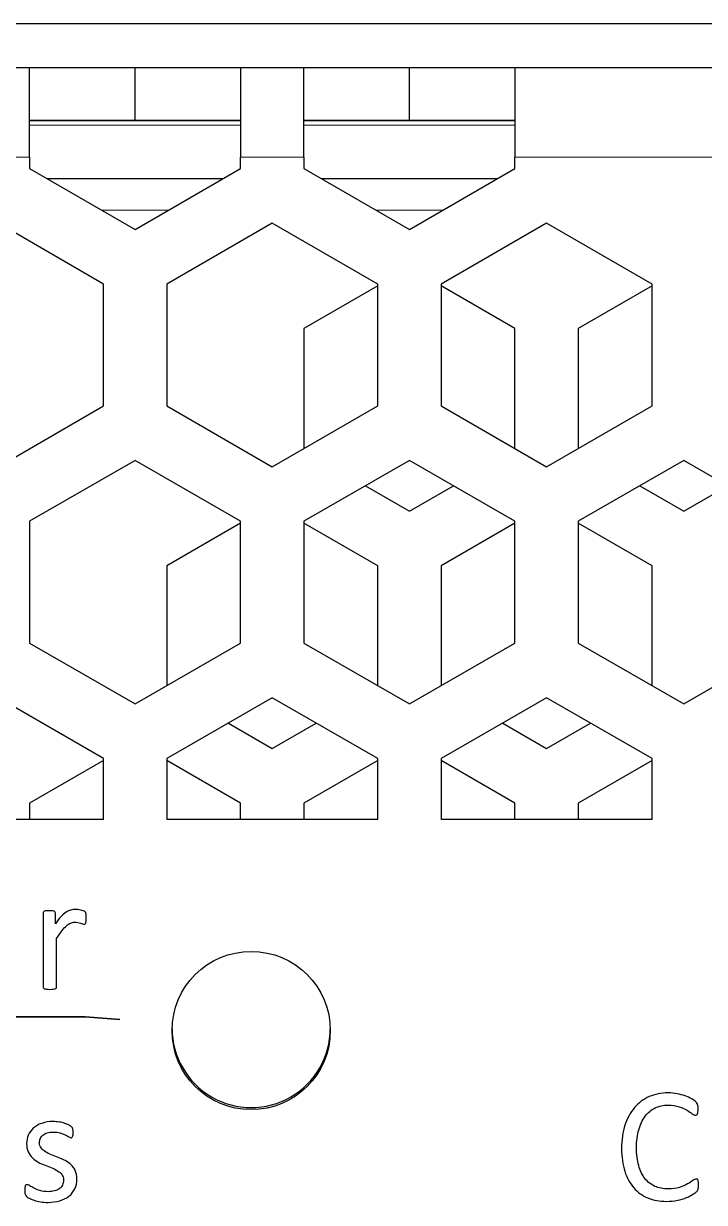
# Model space of a CAD drawing. Extents: x -260425 to 1294666, y -169889 to -2349.
# Drawn here: x 999415.9 to 999545, y -26465.7 to -26242.2 of the extents above; entities that cross this region are included whole.
import ezdxf
from ezdxf.enums import TextEntityAlignment as Align

# ---------------------------------------------------------------- set-up
doc = ezdxf.new("R2010")
doc.units = 0
doc.header["$LTSCALE"] = 100
doc.layers.add('case', color=7, linetype='Continuous')
doc.layers.add('marking', color=7, linetype='Continuous')
doc.styles.add('1ISOCPEUR', font='isocpeui.ttf', dxfattribs={"height": 250})

# ---------------------------------------------------------------- blocks, each defined once
blk = doc.blocks.new('АТС')
at = {"layer": 'case', "lineweight": 25}
for points in [[(960, 217.99), (960, 217.99), (948, 217.99), (948, 217.99)], [(960, 200.99), (960, 200.99), (960, 217.99), (960, 217.99)], [(980, 217.99), (980, 217.99), (960, 217.99), (960, 217.99)], [(980, 207.99), (980, 207.99), (980, 217.99), (980, 217.99)], [(1000, 217.99), (1000, 217.99), (980, 217.99), (980, 217.99)], [(1000, 217.99), (1000, 217.99), (1000, 200.99), (1000, 200.99)], [(1012, 217.99), (1012, 217.99), (1000, 217.99), (1000, 217.99)], [(1012, 200.99), (1012, 200.99), (1012, 217.99), (1012, 217.99)], [(1032, 217.99), (1032, 217.99), (1012, 217.99), (1012, 217.99)], [(1032, 207.99), (1032, 207.99), (1032, 217.99), (1032, 217.99)], [(1052, 217.99), (1052, 217.99), (1032, 217.99), (1032, 217.99)], [(1052, 217.99), (1052, 217.99), (1052, 200.99), (1052, 200.99)], [(1168, 217.99), (1168, 217.99), (1052, 217.99), (1052, 217.99)], [(980, 207.99), (980, 207.99), (960, 207.99), (960, 207.99)], [(1000, 207.99), (1000, 207.99), (980, 207.99), (980, 207.99)], [(1032, 207.99), (1032, 207.99), (1012, 207.99), (1012, 207.99)], [(1052, 207.99), (1052, 207.99), (1032, 207.99), (1032, 207.99)], [(960, 200.99), (960, 200.99), (960, 198.87), (960, 198.87)], [(1000, 198.87), (1000, 198.87), (1000, 200.99), (1000, 200.99)], [(1012, 200.99), (1012, 200.99), (1012, 198.87), (1012, 198.87)], [(1052, 198.87), (1052, 198.87), (1052, 200.99), (1052, 200.99)], [(960, 198.87), (960, 198.87), (980, 187.32), (980, 187.32)], [(963.25, 196.99), (963.25, 196.99), (996.75, 196.99), (996.75, 196.99)], [(980, 187.32), (980, 187.32), (1000, 198.87), (1000, 198.87)], [(1012, 198.87), (1012, 198.87), (1032, 187.32), (1032, 187.32)], [(1015.25, 196.99), (1015.25, 196.99), (1048.75, 196.99), (1048.75, 196.99)], [(1032, 187.32), (1032, 187.32), (1052, 198.87), (1052, 198.87)], [(974, 176.96), (974, 176.96), (954, 188.51), (954, 188.51)], [(1006, 188.51), (1006, 188.51), (986, 176.96), (986, 176.96)], [(1026, 176.96), (1026, 176.96), (1006, 188.51), (1006, 188.51)], [(1058, 188.51), (1058, 188.51), (1038, 176.96), (1038, 176.96)], [(1078, 176.96), (1078, 176.96), (1058, 188.51), (1058, 188.51)], [(974, 153.87), (974, 153.87), (974, 176.96), (974, 176.96)], [(986, 176.96), (986, 176.96), (986, 153.87), (986, 153.87)], [(1026, 176.62), (1026, 176.62), (1012, 168.54), (1012, 168.54)], [(1026, 153.87), (1026, 153.87), (1026, 176.96), (1026, 176.96)], [(1038, 176.96), (1038, 176.96), (1038, 153.87), (1038, 153.87)], [(1052, 168.54), (1052, 168.54), (1038, 176.62), (1038, 176.62)], [(1078, 176.62), (1078, 176.62), (1064, 168.54), (1064, 168.54)], [(1078, 153.87), (1078, 153.87), (1078, 176.96), (1078, 176.96)], [(1012, 168.54), (1012, 168.54), (1012, 145.79), (1012, 145.79)], [(1052, 145.79), (1052, 145.79), (1052, 168.54), (1052, 168.54)], [(1064, 168.54), (1064, 168.54), (1064, 145.79), (1064, 145.79)], [(954, 142.32), (954, 142.32), (974, 153.87), (974, 153.87)], [(986, 153.87), (986, 153.87), (1006, 142.32), (1006, 142.32)], [(1006, 142.32), (1006, 142.32), (1026, 153.87), (1026, 153.87)], [(1038, 153.87), (1038, 153.87), (1058, 142.32), (1058, 142.32)], [(1058, 142.32), (1058, 142.32), (1078, 153.87), (1078, 153.87)], [(980, 143.51), (980, 143.51), (960, 131.96), (960, 131.96)], [(1000, 131.96), (1000, 131.96), (980, 143.51), (980, 143.51)], [(1032, 143.51), (1032, 143.51), (1012, 131.96), (1012, 131.96)], [(1052, 131.96), (1052, 131.96), (1032, 143.51), (1032, 143.51)], [(1084, 143.51), (1084, 143.51), (1064, 131.96), (1064, 131.96)], [(1104, 131.96), (1104, 131.96), (1084, 143.51), (1084, 143.51)], [(1023.68, 138.71), (1023.68, 138.71), (1032, 133.9), (1032, 133.9)], [(1032, 133.9), (1032, 133.9), (1040.33, 138.71), (1040.33, 138.71)], [(1075.67, 138.71), (1075.67, 138.71), (1084, 133.9), (1084, 133.9)], [(1084, 133.9), (1084, 133.9), (1092.33, 138.71), (1092.33, 138.71)], [(960, 131.96), (960, 131.96), (960, 108.87), (960, 108.87)], [(1000, 108.87), (1000, 108.87), (1000, 131.96), (1000, 131.96)], [(1012, 131.96), (1012, 131.96), (1012, 108.87), (1012, 108.87)], [(1052, 108.87), (1052, 108.87), (1052, 131.96), (1052, 131.96)], [(1064, 131.96), (1064, 131.96), (1064, 108.87), (1064, 108.87)], [(1000, 131.62), (1000, 131.62), (986, 123.54), (986, 123.54)], [(1026, 123.54), (1026, 123.54), (1012, 131.62), (1012, 131.62)], [(1052, 131.62), (1052, 131.62), (1038, 123.54), (1038, 123.54)], [(1078, 123.54), (1078, 123.54), (1064, 131.62), (1064, 131.62)], [(986, 123.54), (986, 123.54), (986, 100.79), (986, 100.79)], [(1026, 100.79), (1026, 100.79), (1026, 123.54), (1026, 123.54)], [(1038, 123.54), (1038, 123.54), (1038, 100.79), (1038, 100.79)], [(1078, 100.79), (1078, 100.79), (1078, 123.54), (1078, 123.54)], [(960, 108.87), (960, 108.87), (980, 97.32), (980, 97.32)], [(980, 97.32), (980, 97.32), (1000, 108.87), (1000, 108.87)], [(1012, 108.87), (1012, 108.87), (1032, 97.32), (1032, 97.32)], [(1032, 97.32), (1032, 97.32), (1052, 108.87), (1052, 108.87)], [(1064, 108.87), (1064, 108.87), (1084, 97.32), (1084, 97.32)], [(1084, 97.32), (1084, 97.32), (1104, 108.87), (1104, 108.87)], [(974, 86.96), (974, 86.96), (954, 98.51), (954, 98.51)], [(1006, 98.51), (1006, 98.51), (986, 86.96), (986, 86.96)], [(1026, 86.96), (1026, 86.96), (1006, 98.51), (1006, 98.51)], [(1058, 98.51), (1058, 98.51), (1038, 86.96), (1038, 86.96)], [(1078, 86.96), (1078, 86.96), (1058, 98.51), (1058, 98.51)], [(997.68, 93.71), (997.68, 93.71), (1006, 88.9), (1006, 88.9)], [(1006, 88.9), (1006, 88.9), (1014.33, 93.71), (1014.33, 93.71)], [(1049.68, 93.71), (1049.68, 93.71), (1058, 88.9), (1058, 88.9)], [(1058, 88.9), (1058, 88.9), (1066.33, 93.71), (1066.33, 93.71)], [(974, 86.62), (974, 86.62), (960, 78.54), (960, 78.54)], [(974, 75.42), (974, 75.42), (974, 86.96), (974, 86.96)], [(986, 86.96), (986, 86.96), (986, 75.42), (986, 75.42)], [(1000, 78.54), (1000, 78.54), (986, 86.62), (986, 86.62)], [(1026, 86.62), (1026, 86.62), (1012, 78.54), (1012, 78.54)], [(1026, 75.42), (1026, 75.42), (1026, 86.96), (1026, 86.96)], [(1038, 86.96), (1038, 86.96), (1038, 75.42), (1038, 75.42)], [(1052, 78.54), (1052, 78.54), (1038, 86.62), (1038, 86.62)], [(1078, 86.62), (1078, 86.62), (1064, 78.54), (1064, 78.54)], [(1078, 75.42), (1078, 75.42), (1078, 86.96), (1078, 86.96)], [(960, 78.54), (960, 78.54), (960, 75.42), (960, 75.42)], [(1000, 75.42), (1000, 75.42), (1000, 78.54), (1000, 78.54)], [(1012, 78.54), (1012, 78.54), (1012, 75.42), (1012, 75.42)], [(1052, 75.42), (1052, 75.42), (1052, 78.54), (1052, 78.54)], [(1064, 78.54), (1064, 78.54), (1064, 75.42), (1064, 75.42)], [(974, 75.42), (974, 75.42), (934, 75.42), (934, 75.42)], [(1026, 75.42), (1026, 75.42), (986, 75.42), (986, 75.42)], [(1078, 75.42), (1078, 75.42), (1038, 75.42), (1038, 75.42)]]:
    blk.add_open_spline(points, degree=3, dxfattribs=at)
at = {"layer": 'case', "lineweight": 18}
for points in [[(960, 207.89), (960, 207.89), (1000, 207.89), (1000, 207.89)], [(960, 207.09), (960, 207.09), (1000, 207.09), (1000, 207.09)], [(1012, 207.89), (1012, 207.89), (1052, 207.89), (1052, 207.89)], [(1012, 207.09), (1012, 207.09), (1052, 207.09), (1052, 207.09)], [(960, 200.99), (960, 200.99), (948, 200.99), (948, 200.99)], [(1012, 200.99), (1012, 200.99), (1000, 200.99), (1000, 200.99)], [(1168, 200.99), (1168, 200.99), (1052, 200.99), (1052, 200.99)], [(973.64, 190.99), (973.64, 190.99), (986.36, 190.99), (986.36, 190.99)], [(1025.65, 190.99), (1025.65, 190.99), (1038.36, 190.99), (1038.36, 190.99)]]:
    blk.add_open_spline(points, degree=3, dxfattribs=at)
at = {"layer": 'case', "lineweight": 25}
for points, knots in [([(1017, 35.39), (1017, 43.68), (1010.28, 50.39), (1002, 50.39), (1002, 50.39), (993.72, 50.39), (987, 43.68), (987, 35.39), (987, 35.39), (987, 27.11), (993.72, 20.39), (1002, 20.39), (1002, 20.39), (1010.28, 20.39), (1017, 27.11), (1017, 35.39)], [0, 0, 0, 0, 0.2, 0.2, 0.2, 0.2, 0.4, 0.4, 0.4, 0.4, 0.6, 0.6, 0.6, 0.6, 1, 1, 1, 1]), ([(987, 35.79), (987, 30.43), (989.86, 25.48), (994.5, 22.8), (994.5, 22.8), (999.14, 20.12), (1004.86, 20.12), (1009.5, 22.8), (1009.5, 22.8), (1014.14, 25.48), (1017, 30.43), (1017, 35.79)], [0, 0, 0, 0, 0.25, 0.25, 0.25, 0.25, 0.5, 0.5, 0.5, 0.5, 1, 1, 1, 1])]:
    blk.add_open_spline(points, degree=3, knots=knots, dxfattribs=at)
at = {"layer": 'marking'}
for points, knots in [([(970.71, 56.73), (970.71, 56.51), (970.7, 56.32), (970.69, 56.16), (970.69, 56.16), (970.68, 56.01), (970.66, 55.89), (970.63, 55.8), (970.63, 55.8), (970.6, 55.71), (970.56, 55.64), (970.51, 55.6), (970.51, 55.6), (970.47, 55.55), (970.4, 55.53), (970.32, 55.53), (970.32, 55.53), (970.24, 55.53), (970.14, 55.55), (970.02, 55.6), (970.02, 55.6), (969.9, 55.64), (969.76, 55.69), (969.62, 55.73), (969.62, 55.73), (969.47, 55.78), (969.3, 55.82), (969.11, 55.87), (969.11, 55.87), (968.93, 55.91), (968.73, 55.93), (968.51, 55.93), (968.51, 55.93), (968.25, 55.93), (968, 55.88), (967.75, 55.78), (967.75, 55.78), (967.5, 55.67), (967.24, 55.5), (966.97, 55.26), (966.97, 55.26), (966.7, 55.02), (966.41, 54.7), (966.11, 54.31), (966.11, 54.31), (965.81, 53.91), (965.48, 53.43), (965.12, 52.86), (965.12, 52.86), (965.12, 52.86), (965.12, 43.68), (965.12, 43.68), (965.12, 43.68), (965.12, 43.6), (965.1, 43.53), (965.06, 43.47), (965.06, 43.47), (965.01, 43.42), (964.95, 43.36), (964.85, 43.32), (964.85, 43.32), (964.76, 43.28), (964.63, 43.25), (964.46, 43.23), (964.46, 43.23), (964.3, 43.21), (964.09, 43.2), (963.83, 43.2), (963.83, 43.2), (963.57, 43.2), (963.37, 43.21), (963.2, 43.23), (963.2, 43.23), (963.03, 43.25), (962.9, 43.28), (962.81, 43.32), (962.81, 43.32), (962.71, 43.36), (962.64, 43.42), (962.6, 43.47), (962.6, 43.47), (962.56, 43.53), (962.55, 43.6), (962.55, 43.68), (962.55, 43.68), (962.55, 43.68), (962.55, 57.64), (962.55, 57.64), (962.55, 57.64), (962.55, 57.72), (962.56, 57.79), (962.59, 57.85), (962.59, 57.85), (962.63, 57.9), (962.68, 57.96), (962.78, 58), (962.78, 58), (962.87, 58.05), (962.99, 58.08), (963.14, 58.1), (963.14, 58.1), (963.28, 58.12), (963.48, 58.12), (963.72, 58.12), (963.72, 58.12), (963.94, 58.12), (964.13, 58.12), (964.28, 58.1), (964.28, 58.1), (964.44, 58.08), (964.55, 58.05), (964.64, 58), (964.64, 58), (964.72, 57.96), (964.78, 57.9), (964.82, 57.85), (964.82, 57.85), (964.85, 57.79), (964.87, 57.72), (964.87, 57.64), (964.87, 57.64), (964.87, 57.64), (964.87, 55.61), (964.87, 55.61), (964.87, 55.61), (965.25, 56.17), (965.61, 56.62), (965.94, 56.98), (965.94, 56.98), (966.28, 57.33), (966.6, 57.61), (966.9, 57.81), (966.9, 57.81), (967.2, 58.01), (967.49, 58.15), (967.78, 58.23), (967.78, 58.23), (968.08, 58.31), (968.38, 58.34), (968.68, 58.34), (968.68, 58.34), (968.81, 58.34), (968.97, 58.34), (969.13, 58.32), (969.13, 58.32), (969.3, 58.31), (969.48, 58.27), (969.67, 58.24), (969.67, 58.24), (969.85, 58.19), (970.02, 58.15), (970.17, 58.09), (970.17, 58.09), (970.32, 58.04), (970.43, 57.99), (970.49, 57.94), (970.49, 57.94), (970.55, 57.89), (970.59, 57.84), (970.61, 57.79), (970.61, 57.79), (970.63, 57.75), (970.65, 57.69), (970.67, 57.62), (970.67, 57.62), (970.69, 57.54), (970.7, 57.44), (970.7, 57.3), (970.7, 57.3), (970.71, 57.16), (970.71, 56.97), (970.71, 56.73)], [0, 0, 0, 0, 0.022727, 0.022727, 0.022727, 0.022727, 0.045455, 0.045455, 0.045455, 0.045455, 0.068182, 0.068182, 0.068182, 0.068182, 0.090909, 0.090909, 0.090909, 0.090909, 0.113636, 0.113636, 0.113636, 0.113636, 0.136364, 0.136364, 0.136364, 0.136364, 0.159091, 0.159091, 0.159091, 0.159091, 0.181818, 0.181818, 0.181818, 0.181818, 0.204545, 0.204545, 0.204545, 0.204545, 0.227273, 0.227273, 0.227273, 0.227273, 0.25, 0.25, 0.25, 0.25, 0.272727, 0.272727, 0.272727, 0.272727, 0.295455, 0.295455, 0.295455, 0.295455, 0.318182, 0.318182, 0.318182, 0.318182, 0.340909, 0.340909, 0.340909, 0.340909, 0.363636, 0.363636, 0.363636, 0.363636, 0.386364, 0.386364, 0.386364, 0.386364, 0.409091, 0.409091, 0.409091, 0.409091, 0.431818, 0.431818, 0.431818, 0.431818, 0.454545, 0.454545, 0.454545, 0.454545, 0.477273, 0.477273, 0.477273, 0.477273, 0.5, 0.5, 0.5, 0.5, 0.522727, 0.522727, 0.522727, 0.522727, 0.545455, 0.545455, 0.545455, 0.545455, 0.568182, 0.568182, 0.568182, 0.568182, 0.590909, 0.590909, 0.590909, 0.590909, 0.613636, 0.613636, 0.613636, 0.613636, 0.636364, 0.636364, 0.636364, 0.636364, 0.659091, 0.659091, 0.659091, 0.659091, 0.681818, 0.681818, 0.681818, 0.681818, 0.704545, 0.704545, 0.704545, 0.704545, 0.727273, 0.727273, 0.727273, 0.727273, 0.75, 0.75, 0.75, 0.75, 0.772727, 0.772727, 0.772727, 0.772727, 0.795455, 0.795455, 0.795455, 0.795455, 0.818182, 0.818182, 0.818182, 0.818182, 0.840909, 0.840909, 0.840909, 0.840909, 0.863636, 0.863636, 0.863636, 0.863636, 0.886364, 0.886364, 0.886364, 0.886364, 0.909091, 0.909091, 0.909091, 0.909091, 0.931818, 0.931818, 0.931818, 0.931818, 0.954545, 0.954545, 0.954545, 0.954545, 1, 1, 1, 1]), ([(1086.79, 6.07), (1086.79, 5.9), (1086.79, 5.76), (1086.78, 5.63), (1086.78, 5.63), (1086.77, 5.51), (1086.75, 5.41), (1086.72, 5.31), (1086.72, 5.31), (1086.7, 5.22), (1086.67, 5.14), (1086.62, 5.06), (1086.62, 5.06), (1086.58, 4.99), (1086.51, 4.9), (1086.41, 4.8), (1086.41, 4.8), (1086.3, 4.7), (1086.08, 4.54), (1085.75, 4.33), (1085.75, 4.33), (1085.42, 4.12), (1085.01, 3.91), (1084.52, 3.71), (1084.52, 3.71), (1084.02, 3.51), (1083.46, 3.34), (1082.83, 3.2), (1082.83, 3.2), (1082.19, 3.06), (1081.5, 2.99), (1080.74, 2.99), (1080.74, 2.99), (1079.44, 2.99), (1078.26, 3.21), (1077.21, 3.64), (1077.21, 3.64), (1076.16, 4.07), (1075.26, 4.71), (1074.53, 5.57), (1074.53, 5.57), (1073.79, 6.41), (1073.21, 7.46), (1072.82, 8.7), (1072.82, 8.7), (1072.42, 9.95), (1072.22, 11.39), (1072.22, 13.01), (1072.22, 13.01), (1072.22, 14.68), (1072.44, 16.16), (1072.86, 17.47), (1072.86, 17.47), (1073.29, 18.77), (1073.9, 19.87), (1074.67, 20.78), (1074.67, 20.78), (1075.45, 21.68), (1076.38, 22.37), (1077.46, 22.85), (1077.46, 22.85), (1078.54, 23.32), (1079.74, 23.56), (1081.06, 23.56), (1081.06, 23.56), (1081.64, 23.56), (1082.2, 23.51), (1082.75, 23.4), (1082.75, 23.4), (1083.3, 23.29), (1083.81, 23.16), (1084.27, 23), (1084.27, 23), (1084.74, 22.83), (1085.15, 22.64), (1085.52, 22.42), (1085.52, 22.42), (1085.88, 22.21), (1086.13, 22.03), (1086.27, 21.9), (1086.27, 21.9), (1086.41, 21.76), (1086.5, 21.65), (1086.54, 21.58), (1086.54, 21.58), (1086.58, 21.51), (1086.62, 21.42), (1086.64, 21.32), (1086.64, 21.32), (1086.67, 21.22), (1086.69, 21.11), (1086.71, 20.97), (1086.71, 20.97), (1086.72, 20.84), (1086.73, 20.68), (1086.73, 20.49), (1086.73, 20.49), (1086.73, 20.28), (1086.72, 20.11), (1086.7, 19.96), (1086.7, 19.96), (1086.68, 19.82), (1086.64, 19.69), (1086.6, 19.59), (1086.6, 19.59), (1086.56, 19.5), (1086.51, 19.42), (1086.45, 19.38), (1086.45, 19.38), (1086.4, 19.33), (1086.33, 19.31), (1086.25, 19.31), (1086.25, 19.31), (1086.1, 19.31), (1085.9, 19.41), (1085.63, 19.61), (1085.63, 19.61), (1085.37, 19.81), (1085.04, 20.03), (1084.63, 20.28), (1084.63, 20.28), (1084.21, 20.52), (1083.72, 20.74), (1083.13, 20.94), (1083.13, 20.94), (1082.54, 21.14), (1081.83, 21.24), (1081.01, 21.24), (1081.01, 21.24), (1080.11, 21.24), (1079.3, 21.06), (1078.57, 20.71), (1078.57, 20.71), (1077.83, 20.35), (1077.2, 19.83), (1076.68, 19.13), (1076.68, 19.13), (1076.17, 18.44), (1075.76, 17.59), (1075.47, 16.59), (1075.47, 16.59), (1075.19, 15.59), (1075.04, 14.45), (1075.04, 13.17), (1075.04, 13.17), (1075.04, 11.89), (1075.18, 10.77), (1075.46, 9.79), (1075.46, 9.79), (1075.73, 8.81), (1076.13, 7.99), (1076.64, 7.33), (1076.64, 7.33), (1077.16, 6.68), (1077.79, 6.18), (1078.54, 5.84), (1078.54, 5.84), (1079.29, 5.51), (1080.14, 5.34), (1081.08, 5.34), (1081.08, 5.34), (1081.88, 5.34), (1082.59, 5.44), (1083.18, 5.63), (1083.18, 5.63), (1083.78, 5.83), (1084.29, 6.05), (1084.71, 6.29), (1084.71, 6.29), (1085.13, 6.53), (1085.47, 6.75), (1085.74, 6.95), (1085.74, 6.95), (1086.02, 7.14), (1086.23, 7.24), (1086.38, 7.24), (1086.38, 7.24), (1086.46, 7.24), (1086.52, 7.23), (1086.58, 7.2), (1086.58, 7.2), (1086.63, 7.16), (1086.67, 7.11), (1086.7, 7.02), (1086.7, 7.02), (1086.73, 6.93), (1086.75, 6.81), (1086.77, 6.66), (1086.77, 6.66), (1086.79, 6.5), (1086.79, 6.31), (1086.79, 6.07)], [0, 0, 0, 0, 0.020408, 0.020408, 0.020408, 0.020408, 0.040816, 0.040816, 0.040816, 0.040816, 0.061224, 0.061224, 0.061224, 0.061224, 0.081633, 0.081633, 0.081633, 0.081633, 0.102041, 0.102041, 0.102041, 0.102041, 0.122449, 0.122449, 0.122449, 0.122449, 0.142857, 0.142857, 0.142857, 0.142857, 0.163265, 0.163265, 0.163265, 0.163265, 0.183673, 0.183673, 0.183673, 0.183673, 0.204082, 0.204082, 0.204082, 0.204082, 0.22449, 0.22449, 0.22449, 0.22449, 0.244898, 0.244898, 0.244898, 0.244898, 0.265306, 0.265306, 0.265306, 0.265306, 0.285714, 0.285714, 0.285714, 0.285714, 0.306122, 0.306122, 0.306122, 0.306122, 0.326531, 0.326531, 0.326531, 0.326531, 0.346939, 0.346939, 0.346939, 0.346939, 0.367347, 0.367347, 0.367347, 0.367347, 0.387755, 0.387755, 0.387755, 0.387755, 0.408163, 0.408163, 0.408163, 0.408163, 0.428571, 0.428571, 0.428571, 0.428571, 0.44898, 0.44898, 0.44898, 0.44898, 0.469388, 0.469388, 0.469388, 0.469388, 0.489796, 0.489796, 0.489796, 0.489796, 0.510204, 0.510204, 0.510204, 0.510204, 0.530612, 0.530612, 0.530612, 0.530612, 0.55102, 0.55102, 0.55102, 0.55102, 0.571429, 0.571429, 0.571429, 0.571429, 0.591837, 0.591837, 0.591837, 0.591837, 0.612245, 0.612245, 0.612245, 0.612245, 0.632653, 0.632653, 0.632653, 0.632653, 0.653061, 0.653061, 0.653061, 0.653061, 0.673469, 0.673469, 0.673469, 0.673469, 0.693878, 0.693878, 0.693878, 0.693878, 0.714286, 0.714286, 0.714286, 0.714286, 0.734694, 0.734694, 0.734694, 0.734694, 0.755102, 0.755102, 0.755102, 0.755102, 0.77551, 0.77551, 0.77551, 0.77551, 0.795918, 0.795918, 0.795918, 0.795918, 0.816327, 0.816327, 0.816327, 0.816327, 0.836735, 0.836735, 0.836735, 0.836735, 0.857143, 0.857143, 0.857143, 0.857143, 0.877551, 0.877551, 0.877551, 0.877551, 0.897959, 0.897959, 0.897959, 0.897959, 0.918367, 0.918367, 0.918367, 0.918367, 0.938776, 0.938776, 0.938776, 0.938776, 0.959184, 0.959184, 0.959184, 0.959184, 1, 1, 1, 1]), ([(968.95, 7.28), (968.95, 6.56), (968.82, 5.93), (968.55, 5.37), (968.55, 5.37), (968.29, 4.81), (967.92, 4.34), (967.43, 3.96), (967.43, 3.96), (966.94, 3.58), (966.37, 3.29), (965.69, 3.09), (965.69, 3.09), (965.02, 2.9), (964.28, 2.8), (963.48, 2.8), (963.48, 2.8), (962.98, 2.8), (962.51, 2.83), (962.06, 2.91), (962.06, 2.91), (961.61, 2.99), (961.21, 3.08), (960.85, 3.2), (960.85, 3.2), (960.49, 3.32), (960.19, 3.44), (959.94, 3.57), (959.94, 3.57), (959.69, 3.7), (959.51, 3.81), (959.4, 3.91), (959.4, 3.91), (959.29, 4.01), (959.2, 4.16), (959.15, 4.35), (959.15, 4.35), (959.1, 4.53), (959.07, 4.79), (959.07, 5.11), (959.07, 5.11), (959.07, 5.31), (959.09, 5.47), (959.11, 5.6), (959.11, 5.6), (959.13, 5.74), (959.15, 5.84), (959.18, 5.93), (959.18, 5.93), (959.21, 6.01), (959.26, 6.07), (959.31, 6.11), (959.31, 6.11), (959.37, 6.15), (959.43, 6.16), (959.51, 6.16), (959.51, 6.16), (959.62, 6.16), (959.79, 6.09), (960.01, 5.95), (960.01, 5.95), (960.23, 5.81), (960.51, 5.66), (960.83, 5.5), (960.83, 5.5), (961.15, 5.33), (961.54, 5.18), (961.98, 5.04), (961.98, 5.04), (962.43, 4.9), (962.94, 4.83), (963.51, 4.83), (963.51, 4.83), (963.95, 4.83), (964.34, 4.88), (964.69, 4.97), (964.69, 4.97), (965.04, 5.06), (965.34, 5.2), (965.6, 5.38), (965.6, 5.38), (965.86, 5.56), (966.06, 5.8), (966.2, 6.08), (966.2, 6.08), (966.34, 6.36), (966.41, 6.69), (966.41, 7.08), (966.41, 7.08), (966.41, 7.47), (966.31, 7.8), (966.11, 8.07), (966.11, 8.07), (965.91, 8.34), (965.64, 8.58), (965.31, 8.78), (965.31, 8.78), (964.98, 8.99), (964.61, 9.17), (964.2, 9.33), (964.2, 9.33), (963.78, 9.49), (963.36, 9.66), (962.92, 9.83), (962.92, 9.83), (962.49, 10.01), (962.06, 10.21), (961.64, 10.43), (961.64, 10.43), (961.22, 10.65), (960.85, 10.92), (960.52, 11.25), (960.52, 11.25), (960.19, 11.57), (959.93, 11.95), (959.73, 12.4), (959.73, 12.4), (959.52, 12.84), (959.42, 13.37), (959.42, 13.99), (959.42, 13.99), (959.42, 14.54), (959.53, 15.06), (959.74, 15.57), (959.74, 15.57), (959.95, 16.07), (960.27, 16.51), (960.69, 16.88), (960.69, 16.88), (961.12, 17.26), (961.65, 17.57), (962.29, 17.79), (962.29, 17.79), (962.92, 18.02), (963.66, 18.13), (964.51, 18.13), (964.51, 18.13), (964.88, 18.13), (965.26, 18.1), (965.63, 18.04), (965.63, 18.04), (966, 17.97), (966.33, 17.89), (966.64, 17.79), (966.64, 17.79), (966.94, 17.7), (967.19, 17.59), (967.4, 17.48), (967.4, 17.48), (967.61, 17.36), (967.78, 17.27), (967.89, 17.18), (967.89, 17.18), (968, 17.09), (968.06, 17.02), (968.1, 16.96), (968.1, 16.96), (968.14, 16.9), (968.17, 16.83), (968.18, 16.75), (968.18, 16.75), (968.2, 16.68), (968.21, 16.58), (968.23, 16.47), (968.23, 16.47), (968.24, 16.35), (968.25, 16.22), (968.25, 16.05), (968.25, 16.05), (968.25, 15.88), (968.24, 15.72), (968.23, 15.6), (968.23, 15.6), (968.21, 15.47), (968.19, 15.36), (968.15, 15.29), (968.15, 15.29), (968.11, 15.2), (968.07, 15.14), (968.02, 15.11), (968.02, 15.11), (967.96, 15.07), (967.91, 15.05), (967.85, 15.05), (967.85, 15.05), (967.75, 15.05), (967.62, 15.11), (967.44, 15.23), (967.44, 15.23), (967.27, 15.34), (967.04, 15.46), (966.76, 15.59), (966.76, 15.59), (966.48, 15.72), (966.15, 15.85), (965.77, 15.96), (965.77, 15.96), (965.4, 16.07), (964.96, 16.13), (964.48, 16.13), (964.48, 16.13), (964.04, 16.13), (963.66, 16.08), (963.33, 15.98), (963.33, 15.98), (963, 15.89), (962.73, 15.75), (962.51, 15.57), (962.51, 15.57), (962.3, 15.39), (962.14, 15.18), (962.03, 14.93), (962.03, 14.93), (961.92, 14.69), (961.87, 14.42), (961.87, 14.13), (961.87, 14.13), (961.87, 13.73), (961.97, 13.39), (962.18, 13.12), (962.18, 13.12), (962.39, 12.84), (962.65, 12.6), (962.99, 12.4), (962.99, 12.4), (963.31, 12.19), (963.69, 12), (964.12, 11.83), (964.12, 11.83), (964.54, 11.67), (964.97, 11.5), (965.41, 11.33), (965.41, 11.33), (965.85, 11.15), (966.28, 10.95), (966.71, 10.73), (966.71, 10.73), (967.14, 10.52), (967.52, 10.25), (967.85, 9.95), (967.85, 9.95), (968.18, 9.63), (968.45, 9.26), (968.65, 8.83), (968.65, 8.83), (968.85, 8.4), (968.95, 7.88), (968.95, 7.28)], [0, 0, 0, 0, 0.015873, 0.015873, 0.015873, 0.015873, 0.031746, 0.031746, 0.031746, 0.031746, 0.047619, 0.047619, 0.047619, 0.047619, 0.063492, 0.063492, 0.063492, 0.063492, 0.079365, 0.079365, 0.079365, 0.079365, 0.095238, 0.095238, 0.095238, 0.095238, 0.111111, 0.111111, 0.111111, 0.111111, 0.126984, 0.126984, 0.126984, 0.126984, 0.142857, 0.142857, 0.142857, 0.142857, 0.15873, 0.15873, 0.15873, 0.15873, 0.174603, 0.174603, 0.174603, 0.174603, 0.190476, 0.190476, 0.190476, 0.190476, 0.206349, 0.206349, 0.206349, 0.206349, 0.222222, 0.222222, 0.222222, 0.222222, 0.238095, 0.238095, 0.238095, 0.238095, 0.253968, 0.253968, 0.253968, 0.253968, 0.269841, 0.269841, 0.269841, 0.269841, 0.285714, 0.285714, 0.285714, 0.285714, 0.301587, 0.301587, 0.301587, 0.301587, 0.31746, 0.31746, 0.31746, 0.31746, 0.333333, 0.333333, 0.333333, 0.333333, 0.349206, 0.349206, 0.349206, 0.349206, 0.365079, 0.365079, 0.365079, 0.365079, 0.380952, 0.380952, 0.380952, 0.380952, 0.396825, 0.396825, 0.396825, 0.396825, 0.412698, 0.412698, 0.412698, 0.412698, 0.428571, 0.428571, 0.428571, 0.428571, 0.444444, 0.444444, 0.444444, 0.444444, 0.460317, 0.460317, 0.460317, 0.460317, 0.47619, 0.47619, 0.47619, 0.47619, 0.492063, 0.492063, 0.492063, 0.492064, 0.507937, 0.507937, 0.507937, 0.507937, 0.52381, 0.52381, 0.52381, 0.52381, 0.539683, 0.539683, 0.539683, 0.539683, 0.555556, 0.555556, 0.555556, 0.555556, 0.571429, 0.571429, 0.571429, 0.571429, 0.587302, 0.587302, 0.587302, 0.587302, 0.603175, 0.603175, 0.603175, 0.603175, 0.619048, 0.619048, 0.619048, 0.619048, 0.634921, 0.634921, 0.634921, 0.634921, 0.650794, 0.650794, 0.650794, 0.650794, 0.666667, 0.666667, 0.666667, 0.666667, 0.68254, 0.68254, 0.68254, 0.68254, 0.698413, 0.698413, 0.698413, 0.698413, 0.714286, 0.714286, 0.714286, 0.714286, 0.730159, 0.730159, 0.730159, 0.730159, 0.746032, 0.746032, 0.746032, 0.746032, 0.761905, 0.761905, 0.761905, 0.761905, 0.777778, 0.777778, 0.777778, 0.777778, 0.793651, 0.793651, 0.793651, 0.793651, 0.809524, 0.809524, 0.809524, 0.809524, 0.825397, 0.825397, 0.825397, 0.825397, 0.84127, 0.84127, 0.84127, 0.84127, 0.857143, 0.857143, 0.857143, 0.857143, 0.873016, 0.873016, 0.873016, 0.873016, 0.888889, 0.888889, 0.888889, 0.888889, 0.904762, 0.904762, 0.904762, 0.904762, 0.920635, 0.920635, 0.920635, 0.920635, 0.936508, 0.936508, 0.936508, 0.936508, 0.952381, 0.952381, 0.952381, 0.952381, 0.968254, 0.968254, 0.968254, 0.968254, 1, 1, 1, 1])]:
    blk.add_open_spline(points, degree=3, knots=knots, dxfattribs=at)
at = {"layer": 'marking', "lineweight": 35}
blk.add_open_spline([(977.09, 37.47), (977.09, 37.47), (970.5, 38.02), (970.5, 38.02), (970.5, 38.02), (970.5, 38.02), (892.1, 38.02), (892.1, 38.02)], degree=3, knots=[0, 0, 0, 0, 0.333333, 0.333333, 0.333333, 0.333333, 1, 1, 1, 1], dxfattribs=at)
blk = doc.blocks.new('*U214')
at = {"color": 0, "linetype": 'ByBlock', "lineweight": -2}
blk.add_line((174.5, -22.225), (625.5, -22.225), dxfattribs=at)
at = {"color": 0, "lineweight": -2, "style": '1ISOCPEUR', "oblique": 15, "flags": 8}
blk.add_attdef('НАИМЕНОВАНИЕ', text='', height=25, dxfattribs=at).set_placement((750, 10.425), align=Align.MIDDLE_LEFT)

msp = doc.modelspace()

# ---------------------------------------------------------------- block references
at = {"xscale": 10, "yscale": 10, "zscale": 10}
msp.add_blockref('*U214', (996576.69, -26019.92), dxfattribs=at)
msp.add_blockref('АТС', (998457.03, -26468.52))

doc.saveas('drawing.dxf')
